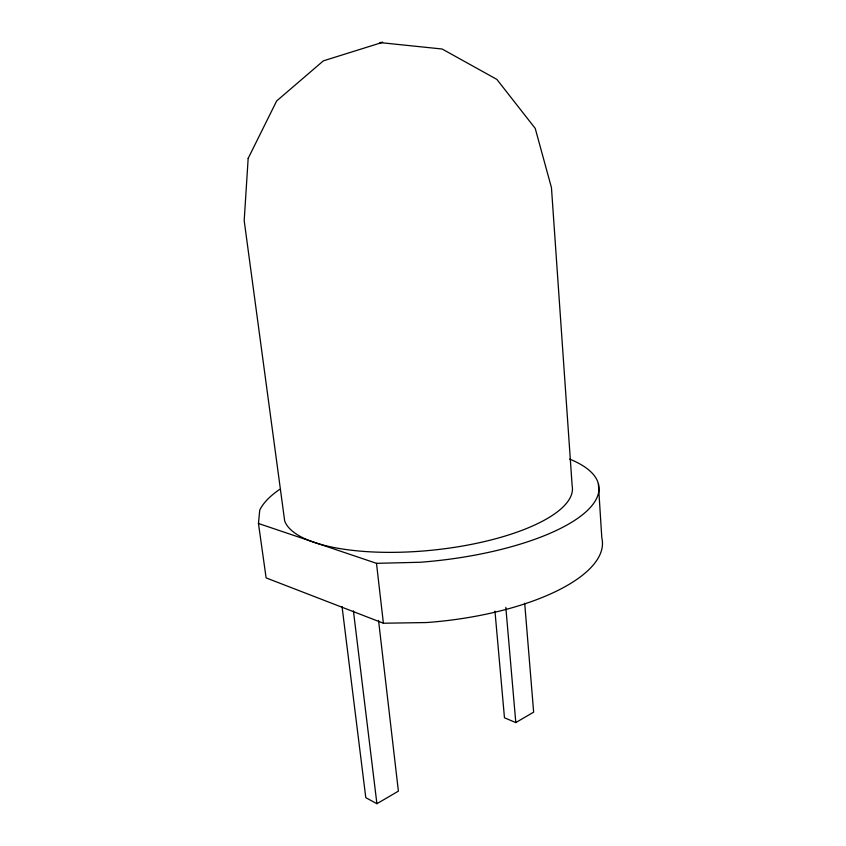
<?xml version="1.0" encoding="UTF-8"?>
<svg xmlns="http://www.w3.org/2000/svg" width="846" height="846" viewBox="0 0 846 846"><rect width="100%" height="100%" fill="white"/><g stroke="black" fill="none" stroke-linecap="round" stroke-linejoin="round"><path stroke-width="1.27" d="M598.365 483.679L601.813 537.897A169.486 63.217 -5.9 0 1 426.511 622.55L383.397 623.227L266.12 577.903L258.453 523.484L259.733 510.18A171.579 57.147 -5.9 0 1 279.709 489.369M342.048 606.593L365.789 797.672L376.904 803.7L398.392 791.147L378.553 620.478M494.963 611.14L504.47 717.789L515.796 722.579L533.646 712.152L524.689 603.187M258.453 523.484L376.491 563.33L420.166 562.262A171.579 57.147 -5.9 0 0 577.141 518.725A171.579 57.147 -5.9 0 0 569.707 459.135M353.417 610.865L376.904 803.7M376.491 563.33L383.397 623.227M505.823 607.354L515.796 722.579M248.164 158.371L244.187 220.658L284.668 520.893A145.078 48.211 -5.9 0 0 441.464 549.149A145.078 48.211 -5.9 0 0 572.15 485.731L551.455 187.643L535.222 128.391L496.866 79.397L442.141 49.015L379.939 42.575L382.667 42.3L323.362 60.849L276.653 100.96L248.164 158.371"/></g></svg>
